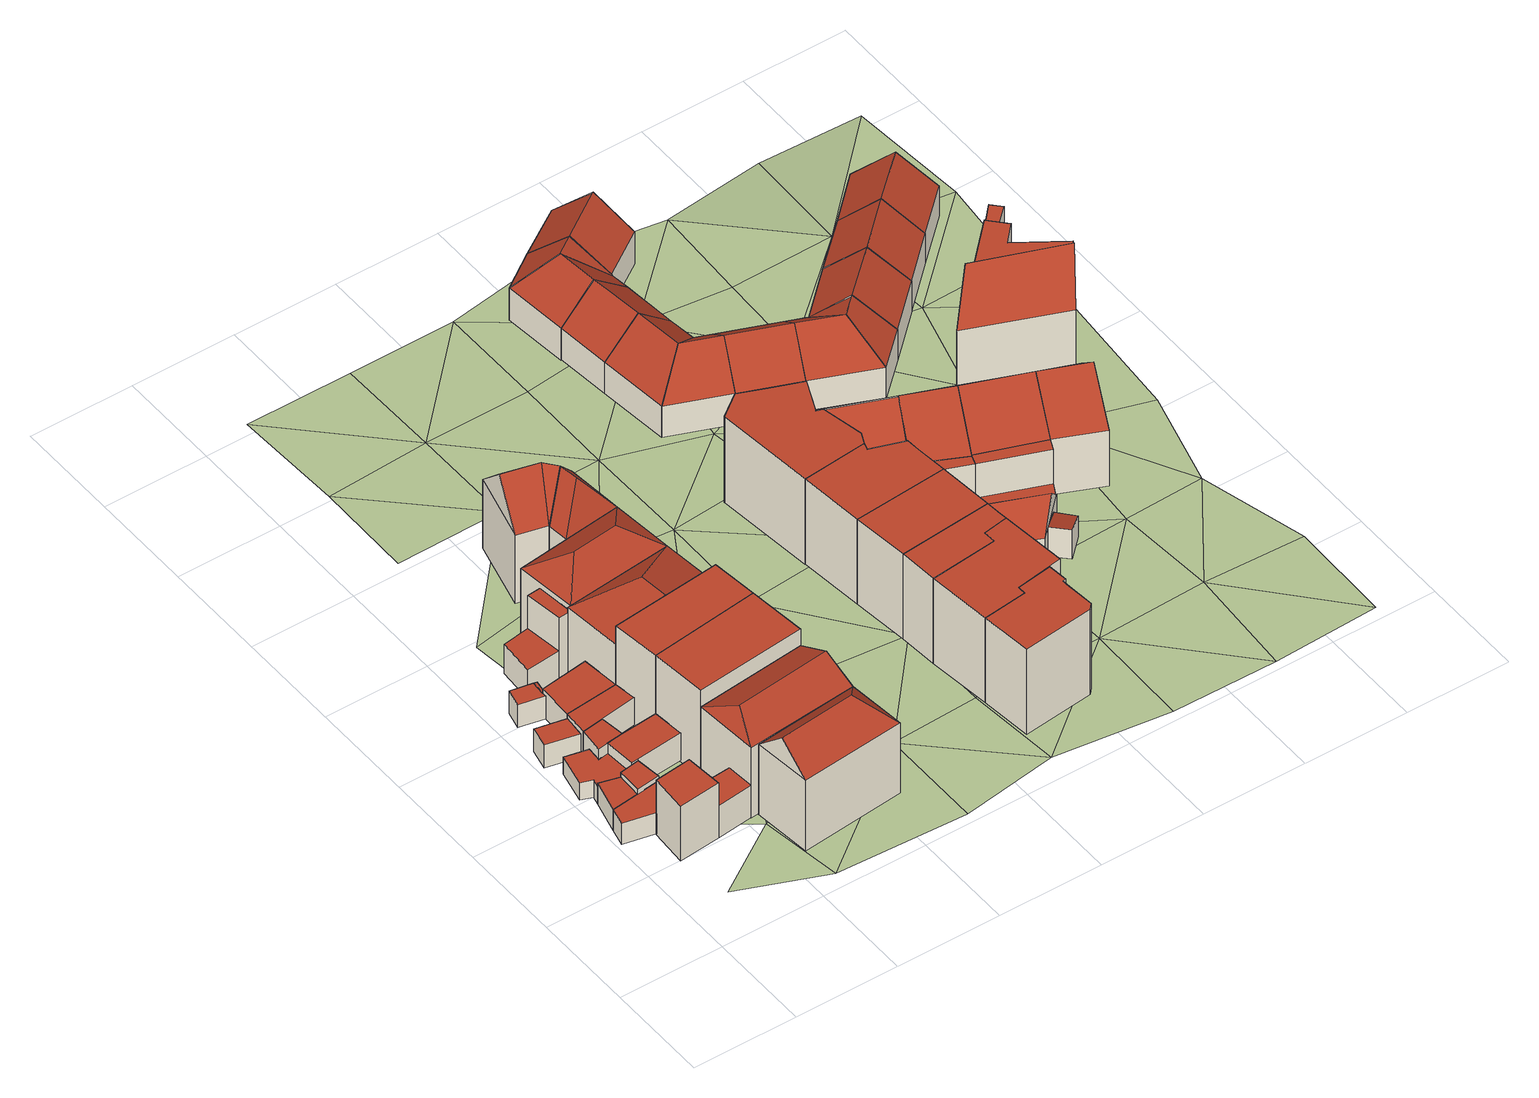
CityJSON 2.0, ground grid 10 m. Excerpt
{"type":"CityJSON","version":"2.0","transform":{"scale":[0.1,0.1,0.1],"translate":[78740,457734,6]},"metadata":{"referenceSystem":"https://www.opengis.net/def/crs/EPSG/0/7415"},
"CityObjects":{
"building1":{"type":"Building","children":["building1-1","building1-2","building1-3","building1-4"]},
"building1-1":{"type":"BuildingPart","attributes":{"roofType":"1000","RelativeEavesHeight":2.32,"RelativeRidgeHeight":2.32,"AbsoluteEavesHeight":8.74,"AbsoluteRidgeHeight":8.74},"parents":["building1"],"geometry":[{"type":"Solid","lod":"2","boundaries":[[[[0,1,2,3]],[[1,4,5,2]],[[4,6,7,5]],[[6,8,9,7]],[[8,10,11,9]],[[10,0,3,11]],[[10,8,6,4,1,0]],[[3,2,5,7,9,11]]]],"semantics":{"surfaces":[{"type":"WallSurface"},{"type":"RoofSurface","Direction":0,"Slope":90},{"type":"GroundSurface"}],"values":[[0,0,0,0,0,0,1,2]]}}]},
"building1-2":{"type":"BuildingPart","attributes":{"roofType":"1130","RelativeEavesHeight":7.73,"RelativeRidgeHeight":9.35,"AbsoluteEavesHeight":13.99,"AbsoluteRidgeHeight":15.62},"parents":["building1"],"geometry":[{"type":"Solid","lod":"2","boundaries":[[[[12,13,14,15]],[[13,16,17,14]],[[16,18,19,17]],[[18,12,15,19]],[[16,13,20]],[[12,18,21]],[[13,12,21,20]],[[18,16,20,21]],[[15,14,17,19]]]],"semantics":{"surfaces":[{"type":"WallSurface"},{"type":"RoofSurface","Direction":265.01,"Slope":41.23},{"type":"RoofSurface","Direction":174.28,"Slope":62.61},{"type":"RoofSurface","Direction":354.14,"Slope":62.61},{"type":"GroundSurface"}],"values":[[0,0,0,0,1,0,2,3,4]]}}]},
"building1-3":{"type":"BuildingPart","attributes":{"roofType":"1000","RelativeEavesHeight":5.95,"RelativeRidgeHeight":5.95,"AbsoluteEavesHeight":12.39,"AbsoluteRidgeHeight":12.39},"parents":["building1"],"geometry":[{"type":"Solid","lod":"2","boundaries":[[[[22,23,24,25]],[[23,26,3,24]],[[26,27,28,3]],[[27,22,25,28]],[[27,26,23,22]],[[25,24,3,28]]]],"semantics":{"surfaces":[{"type":"WallSurface"},{"type":"RoofSurface","Direction":0,"Slope":90},{"type":"GroundSurface"}],"values":[[0,0,0,0,1,2]]}}]},
"building1-4":{"type":"BuildingPart","attributes":{"roofType":"1000","RelativeEavesHeight":3.46,"RelativeRidgeHeight":3.46,"AbsoluteEavesHeight":9.88,"AbsoluteRidgeHeight":9.88},"parents":["building1"],"geometry":[{"type":"Solid","lod":"2","boundaries":[[[[29,30,25,31]],[[30,32,28,25]],[[32,33,34,28]],[[33,35,36,34]],[[35,37,38,36]],[[37,29,31,38]],[[37,35,33,32,30,29]],[[31,25,28,34,36,38]]]],"semantics":{"surfaces":[{"type":"WallSurface"},{"type":"RoofSurface","Direction":0,"Slope":90},{"type":"GroundSurface"}],"values":[[0,0,0,0,0,0,1,2]]}}]},
"building2":{"type":"Building","children":["building2-1","building2-2","building2-3","building2-4","building2-5"]},
"building2-1":{"type":"BuildingPart","attributes":{"roofType":"1000","RelativeEavesHeight":2.75,"RelativeRidgeHeight":2.75,"AbsoluteEavesHeight":9.16,"AbsoluteRidgeHeight":9.16},"parents":["building2"],"geometry":[{"type":"Solid","lod":"2","boundaries":[[[[39,40,41,42]],[[40,43,44,41]],[[43,45,9,44]],[[45,46,47,9]],[[46,39,42,47]],[[46,45,43,40,39]],[[42,41,44,9,47]]]],"semantics":{"surfaces":[{"type":"WallSurface"},{"type":"RoofSurface","Direction":128.74,"Slope":90},{"type":"GroundSurface"}],"values":[[0,0,0,0,0,1,2]]}}]},
"building2-2":{"type":"BuildingPart","attributes":{"roofType":"1000","RelativeEavesHeight":2.97,"RelativeRidgeHeight":2.97,"AbsoluteEavesHeight":9.36,"AbsoluteRidgeHeight":9.36},"parents":["building2"],"geometry":[{"type":"Solid","lod":"2","boundaries":[[[[48,49,50,51]],[[49,52,53,50]],[[52,54,44,53]],[[54,55,41,44]],[[55,56,57,41]],[[56,48,51,57]],[[56,55,54,52,49,48]],[[51,50,53,44,41,57]]]],"semantics":{"surfaces":[{"type":"WallSurface"},{"type":"RoofSurface","Direction":161.8,"Slope":90},{"type":"GroundSurface"}],"values":[[0,0,0,0,0,0,1,2]]}}]},
"building2-3":{"type":"BuildingPart","attributes":{"roofType":"1000","RelativeEavesHeight":9.49,"RelativeRidgeHeight":9.49,"AbsoluteEavesHeight":15.8,"AbsoluteRidgeHeight":15.8},"parents":["building2"],"geometry":[{"type":"Solid","lod":"2","boundaries":[[[[58,59,17,19]],[[59,60,61,17]],[[60,62,63,61]],[[62,58,19,63]],[[62,60,59,58]],[[19,17,61,63]]]],"semantics":{"surfaces":[{"type":"WallSurface"},{"type":"RoofSurface","Direction":0,"Slope":90},{"type":"GroundSurface"}],"values":[[0,0,0,0,1,2]]}}]},
"building2-4":{"type":"BuildingPart","attributes":{"roofType":"1000","RelativeEavesHeight":2.33,"RelativeRidgeHeight":2.33,"AbsoluteEavesHeight":8.74,"AbsoluteRidgeHeight":8.74},"parents":["building2"],"geometry":[{"type":"Solid","lod":"2","boundaries":[[[[64,65,47,42]],[[65,6,7,47]],[[6,66,67,7]],[[66,64,42,67]],[[66,6,65,64]],[[42,47,7,67]]]],"semantics":{"surfaces":[{"type":"WallSurface"},{"type":"RoofSurface","Direction":0,"Slope":90},{"type":"GroundSurface"}],"values":[[0,0,0,0,1,2]]}}]},
"building2-5":{"type":"BuildingPart","attributes":{"roofType":"1000","RelativeEavesHeight":1.96,"RelativeRidgeHeight":1.96,"AbsoluteEavesHeight":8.34,"AbsoluteRidgeHeight":8.34},"parents":["building2"],"geometry":[{"type":"Solid","lod":"2","boundaries":[[[[68,69,70,71]],[[69,72,73,70]],[[72,74,75,73]],[[74,76,77,75]],[[76,78,57,77]],[[78,79,41,57]],[[79,80,42,41]],[[80,81,67,42]],[[81,68,71,67]],[[81,80,79,78,76,74,72,69,68]],[[71,70,73,75,77,57,41,42,67]]]],"semantics":{"surfaces":[{"type":"WallSurface"},{"type":"RoofSurface","Direction":0,"Slope":90},{"type":"GroundSurface"}],"values":[[0,0,0,0,0,0,0,0,0,1,2]]}}]},
"building3":{"type":"Building","children":["building3-1","building3-2","building3-3","building3-4"]},
"building3-1":{"type":"BuildingPart","attributes":{"roofType":"1010","RelativeEavesHeight":2.99,"RelativeRidgeHeight":2.99,"AbsoluteEavesHeight":9.36,"AbsoluteRidgeHeight":9.36},"parents":["building3"],"geometry":[{"type":"Solid","lod":"2","boundaries":[[[[82,83,84,85]],[[83,86,87,84]],[[86,88,89,87]],[[88,82,85,89]],[[88,86,83,82]],[[85,84,87,89]]]],"semantics":{"surfaces":[{"type":"WallSurface"},{"type":"RoofSurface","Direction":0,"Slope":90},{"type":"GroundSurface"}],"values":[[0,0,0,0,1,2]]}}]},
"building3-2":{"type":"BuildingPart","attributes":{"roofType":"1000","RelativeEavesHeight":9.45,"RelativeRidgeHeight":9.45,"AbsoluteEavesHeight":15.8,"AbsoluteRidgeHeight":15.8},"parents":["building3"],"geometry":[{"type":"Solid","lod":"2","boundaries":[[[[62,60,50,90]],[[60,91,89,50]],[[91,92,93,89]],[[92,62,90,93]],[[92,91,60,62]],[[90,50,89,93]]]],"semantics":{"surfaces":[{"type":"WallSurface"},{"type":"RoofSurface","Direction":0,"Slope":90},{"type":"GroundSurface"}],"values":[[0,0,0,0,1,2]]}}]},
"building3-3":{"type":"BuildingPart","attributes":{"roofType":"1010","RelativeEavesHeight":2.5,"RelativeRidgeHeight":2.5,"AbsoluteEavesHeight":8.86,"AbsoluteRidgeHeight":8.86},"parents":["building3"],"geometry":[{"type":"Solid","lod":"2","boundaries":[[[[94,95,96,97]],[[95,98,99,96]],[[98,100,87,99]],[[100,94,97,87]],[[100,98,95,94]],[[97,96,99,87]]]],"semantics":{"surfaces":[{"type":"WallSurface"},{"type":"RoofSurface","Direction":156.83,"Slope":90},{"type":"GroundSurface"}],"values":[[0,0,0,0,1,2]]}}]},
"building3-4":{"type":"BuildingPart","attributes":{"roofType":"1000","RelativeEavesHeight":2.98,"RelativeRidgeHeight":2.98,"AbsoluteEavesHeight":9.36,"AbsoluteRidgeHeight":9.36},"parents":["building3"],"geometry":[{"type":"Solid","lod":"2","boundaries":[[[[101,48,51,102]],[[48,103,77,51]],[[103,83,84,77]],[[83,101,102,84]],[[83,103,48,101]],[[102,51,77,84]]]],"semantics":{"surfaces":[{"type":"WallSurface"},{"type":"RoofSurface","Direction":0,"Slope":90},{"type":"GroundSurface"}],"values":[[0,0,0,0,1,2]]}}]},
"building4":{"type":"Building","attributes":{"roofType":"1130","RelativeEavesHeight":7.73,"RelativeRidgeHeight":10.39,"AbsoluteEavesHeight":13.99,"AbsoluteRidgeHeight":16.66},"geometry":[{"type":"Solid","lod":"2","boundaries":[[[[104,12,15,105]],[[12,106,107,15]],[[106,108,109,107]],[[108,104,105,109]],[[106,12,110]],[[104,108,111]],[[12,104,111,110]],[[108,106,110,111]],[[105,15,107,109]]]],"semantics":{"surfaces":[{"type":"WallSurface"},{"type":"RoofSurface","Direction":84.08,"Slope":45},{"type":"RoofSurface","Direction":354.2,"Slope":46.96},{"type":"RoofSurface","Direction":174.06,"Slope":46.63},{"type":"GroundSurface"}],"values":[[0,0,0,0,1,0,2,3,4]]}}]},
"building5":{"type":"Building","children":["building5-1","building5-2","building5-3","building5-4"]},
"building5-1":{"type":"BuildingPart","attributes":{"roofType":"1010","RelativeEavesHeight":2.48,"RelativeRidgeHeight":2.48,"AbsoluteEavesHeight":8.86,"AbsoluteRidgeHeight":8.86},"parents":["building5"],"geometry":[{"type":"Solid","lod":"2","boundaries":[[[[112,113,114,115]],[[113,116,117,114]],[[116,118,119,117]],[[118,112,115,119]],[[118,116,113,112]],[[115,114,117,119]]]],"semantics":{"surfaces":[{"type":"WallSurface"},{"type":"RoofSurface","Direction":0,"Slope":90},{"type":"GroundSurface"}],"values":[[0,0,0,0,1,2]]}}]},
"building5-2":{"type":"BuildingPart","attributes":{"roofType":"1010","RelativeEavesHeight":2.5,"RelativeRidgeHeight":2.5,"AbsoluteEavesHeight":8.86,"AbsoluteRidgeHeight":8.86},"parents":["building5"],"geometry":[{"type":"Solid","lod":"2","boundaries":[[[[120,121,122,123]],[[121,124,125,122]],[[124,113,114,125]],[[113,120,123,114]],[[113,124,121,120]],[[123,122,125,114]]]],"semantics":{"surfaces":[{"type":"WallSurface"},{"type":"RoofSurface","Direction":0,"Slope":90},{"type":"GroundSurface"}],"values":[[0,0,0,0,1,2]]}}]},
"building5-3":{"type":"BuildingPart","attributes":{"roofType":"1130","RelativeEavesHeight":7.47,"RelativeRidgeHeight":9.43,"AbsoluteEavesHeight":13.84,"AbsoluteRidgeHeight":15.8},"parents":["building5"],"geometry":[{"type":"Solid","lod":"2","boundaries":[[[[126,127,128,89]],[[127,129,130,128]],[[129,131,93,130]],[[131,126,89,93]],[[129,127,132]],[[126,131,133]],[[127,126,133,132]],[[131,129,132,133]],[[89,128,130,93]]]],"semantics":{"surfaces":[{"type":"WallSurface"},{"type":"RoofSurface","Direction":354.08,"Slope":55.32},{"type":"RoofSurface","Direction":264.36,"Slope":69.89},{"type":"RoofSurface","Direction":84.14,"Slope":69.89},{"type":"GroundSurface"}],"values":[[0,0,0,0,1,0,2,3,4]]}}]},
"building5-4":{"type":"BuildingPart","attributes":{"roofType":"1010","RelativeEavesHeight":2.98,"RelativeRidgeHeight":2.98,"AbsoluteEavesHeight":9.36,"AbsoluteRidgeHeight":9.36},"parents":["building5"],"geometry":[{"type":"Solid","lod":"2","boundaries":[[[[88,86,87,89]],[[86,134,115,87]],[[134,135,136,115]],[[135,88,89,136]],[[135,134,86,88]],[[89,87,115,136]]]],"semantics":{"surfaces":[{"type":"WallSurface"},{"type":"RoofSurface","Direction":0,"Slope":90},{"type":"GroundSurface"}],"values":[[0,0,0,0,1,2]]}}]},
"building6":{"type":"Building","children":["building6-1","building6-2","building6-3"]},
"building6-1":{"type":"BuildingPart","attributes":{"roofType":"1000","RelativeEavesHeight":6.85,"RelativeRidgeHeight":6.85,"AbsoluteEavesHeight":13.24,"AbsoluteRidgeHeight":13.24},"parents":["building6"],"geometry":[{"type":"Solid","lod":"2","boundaries":[[[[137,138,139,140]],[[138,141,142,139]],[[141,143,144,142]],[[143,137,140,144]],[[143,141,138,137]],[[140,139,142,144]]]],"semantics":{"surfaces":[{"type":"WallSurface"},{"type":"RoofSurface","Direction":0,"Slope":90},{"type":"GroundSurface"}],"values":[[0,0,0,0,1,2]]}}]},
"building6-2":{"type":"BuildingPart","attributes":{"roofType":"1040","RelativeEavesHeight":7.46,"RelativeRidgeHeight":9.42,"AbsoluteEavesHeight":13.84,"AbsoluteRidgeHeight":15.8},"parents":["building6"],"geometry":[{"type":"Solid","lod":"2","boundaries":[[[[145,146,147,148]],[[146,129,130,147]],[[129,149,139,130]],[[149,145,148,139]],[[129,146,150]],[[145,149,151]],[[146,145,151,150]],[[149,129,150,151]],[[148,147,130,139]]]],"semantics":{"surfaces":[{"type":"WallSurface"},{"type":"RoofSurface","Direction":84.08,"Slope":56.49},{"type":"RoofSurface","Direction":263.94,"Slope":56.49},{"type":"RoofSurface","Direction":353.24,"Slope":56.49},{"type":"RoofSurface","Direction":174.06,"Slope":56.49},{"type":"GroundSurface"}],"values":[[0,0,0,0,1,2,3,4,5]]}}]},
"building6-3":{"type":"BuildingPart","attributes":{"roofType":"1000","RelativeEavesHeight":3.25,"RelativeRidgeHeight":3.25,"AbsoluteEavesHeight":9.64,"AbsoluteRidgeHeight":9.64},"parents":["building6"],"geometry":[{"type":"Solid","lod":"2","boundaries":[[[[152,153,154,142]],[[153,155,156,154]],[[155,157,144,156]],[[157,152,142,144]],[[157,155,153,152]],[[142,154,156,144]]]],"semantics":{"surfaces":[{"type":"WallSurface"},{"type":"RoofSurface","Direction":0,"Slope":90},{"type":"GroundSurface"}],"values":[[0,0,0,0,1,2]]}}]},
"building7":{"type":"Building","children":["building7-1","building7-2","building7-3"]},
"building7-1":{"type":"BuildingPart","attributes":{"roofType":"1030","RelativeEavesHeight":7.52,"RelativeRidgeHeight":11.05,"AbsoluteEavesHeight":13.84,"AbsoluteRidgeHeight":17.37},"parents":["building7"],"geometry":[{"type":"Solid","lod":"2","boundaries":[[[[158,159,160,161]],[[159,162,163,160]],[[162,164,165,163]],[[164,158,161,165]],[[162,159,166]],[[158,164,167]],[[159,158,167,166]],[[164,162,166,167]],[[161,160,163,165]]]],"semantics":{"surfaces":[{"type":"WallSurface"},{"type":"RoofSurface","Direction":193.7,"Slope":44.43},{"type":"RoofSurface","Direction":13.63,"Slope":44.42},{"type":"GroundSurface"}],"values":[[0,0,0,0,0,0,1,2,3]]}}]},
"building7-2":{"type":"BuildingPart","attributes":{"roofType":"1130","RelativeEavesHeight":7.48,"RelativeRidgeHeight":11.01,"AbsoluteEavesHeight":13.84,"AbsoluteRidgeHeight":17.37},"parents":["building7"],"geometry":[{"type":"Solid","lod":"2","boundaries":[[[[168,146,147,169]],[[146,170,171,147]],[[170,172,173,171]],[[172,168,169,173]],[[170,146,174]],[[168,172,175]],[[146,168,175,174]],[[172,170,174,175]],[[169,147,171,173]]]],"semantics":{"surfaces":[{"type":"WallSurface"},{"type":"RoofSurface","Direction":173.06,"Slope":28.63},{"type":"RoofSurface","Direction":84.69,"Slope":38.17},{"type":"RoofSurface","Direction":265.24,"Slope":38.02},{"type":"GroundSurface"}],"values":[[0,0,0,0,1,0,2,3,4]]}}]},
"building7-3":{"type":"BuildingPart","attributes":{"roofType":"1030","RelativeEavesHeight":7.5,"RelativeRidgeHeight":11.03,"AbsoluteEavesHeight":13.84,"AbsoluteRidgeHeight":17.37},"parents":["building7"],"geometry":[{"type":"Solid","lod":"2","boundaries":[[[[172,158,161,176]],[[158,164,165,161]],[[164,168,177,165]],[[168,172,176,177]],[[164,158,167]],[[172,168,175]],[[158,172,175,167]],[[168,164,167,175]],[[176,161,165,177]]]],"semantics":{"surfaces":[{"type":"WallSurface"},{"type":"RoofSurface","Direction":233.88,"Slope":42.71},{"type":"RoofSurface","Direction":49.59,"Slope":43.22},{"type":"GroundSurface"}],"values":[[0,0,0,0,0,0,1,2,3]]}}]},
"building8":{"type":"Building","attributes":{"roofType":"1000","RelativeEavesHeight":9.31,"RelativeRidgeHeight":9.31,"AbsoluteEavesHeight":15.61,"AbsoluteRidgeHeight":15.61},"geometry":[{"type":"Solid","lod":"2","boundaries":[[[[178,179,180,181]],[[179,182,183,180]],[[182,184,185,183]],[[184,186,187,185]],[[186,188,189,187]],[[188,190,191,189]],[[190,192,193,191]],[[192,194,195,193]],[[194,196,197,195]],[[196,178,181,197]],[[196,194,192,190,188,186,184,182,179,178]],[[181,180,183,185,187,189,191,193,195,197]]]],"semantics":{"surfaces":[{"type":"WallSurface"},{"type":"RoofSurface","Direction":21.16,"Slope":90},{"type":"GroundSurface"}],"values":[[0,0,0,0,0,0,0,0,0,0,1,2]]}}]},
"building9":{"type":"Building","children":["building9-1","building9-2","building9-3"]},
"building9-1":{"type":"BuildingPart","attributes":{"roofType":"1000","RelativeEavesHeight":9.32,"RelativeRidgeHeight":9.32,"AbsoluteEavesHeight":15.61,"AbsoluteRidgeHeight":15.61},"parents":["building9"],"geometry":[{"type":"Solid","lod":"2","boundaries":[[[[198,199,200,201]],[[199,188,189,200]],[[188,186,187,189]],[[186,184,185,187]],[[184,202,203,185]],[[202,204,205,203]],[[204,206,207,205]],[[206,198,201,207]],[[206,204,202,184,186,188,199,198]],[[201,200,189,187,185,203,205,207]]]],"semantics":{"surfaces":[{"type":"WallSurface"},{"type":"RoofSurface","Direction":0,"Slope":90},{"type":"GroundSurface"}],"values":[[0,0,0,0,0,0,0,0,1,2]]}}]},
"building9-2":{"type":"BuildingPart","attributes":{"roofType":"1000","RelativeEavesHeight":2.48,"RelativeRidgeHeight":2.48,"AbsoluteEavesHeight":8.85,"AbsoluteRidgeHeight":8.85},"parents":["building9"],"geometry":[{"type":"Solid","lod":"2","boundaries":[[[[208,209,210,211]],[[209,212,213,210]],[[212,214,215,213]],[[214,208,211,215]],[[214,212,209,208]],[[211,210,213,215]]]],"semantics":{"surfaces":[{"type":"WallSurface"},{"type":"RoofSurface","Direction":0,"Slope":90},{"type":"GroundSurface"}],"values":[[0,0,0,0,1,2]]}}]},
"building9-3":{"type":"BuildingPart","attributes":{"roofType":"1000","RelativeEavesHeight":2.3,"RelativeRidgeHeight":2.3,"AbsoluteEavesHeight":8.65,"AbsoluteRidgeHeight":8.65},"parents":["building9"],"geometry":[{"type":"Solid","lod":"2","boundaries":[[[[216,217,218,200]],[[217,219,220,218]],[[219,221,222,220]],[[221,216,200,222]],[[221,219,217,216]],[[200,218,220,222]]]],"semantics":{"surfaces":[{"type":"WallSurface"},{"type":"RoofSurface","Direction":0,"Slope":90},{"type":"GroundSurface"}],"values":[[0,0,0,0,1,2]]}}]},
"building10":{"type":"Building","children":["building10-1","building10-2"]},
"building10-1":{"type":"BuildingPart","attributes":{"roofType":"1000","RelativeEavesHeight":9.32,"RelativeRidgeHeight":9.32,"AbsoluteEavesHeight":15.61,"AbsoluteRidgeHeight":15.61},"parents":["building10"],"geometry":[{"type":"Solid","lod":"2","boundaries":[[[[223,198,201,224]],[[198,206,207,201]],[[206,204,205,207]],[[204,202,203,205]],[[202,225,226,203]],[[225,227,228,226]],[[227,223,224,228]],[[227,225,202,204,206,198,223]],[[224,201,207,205,203,226,228]]]],"semantics":{"surfaces":[{"type":"WallSurface"},{"type":"RoofSurface","Direction":152.05,"Slope":90},{"type":"GroundSurface"}],"values":[[0,0,0,0,0,0,0,1,2]]}}]},
"building10-2":{"type":"BuildingPart","attributes":{"roofType":"1000","RelativeEavesHeight":6.14,"RelativeRidgeHeight":6.14,"AbsoluteEavesHeight":12.51,"AbsoluteRidgeHeight":12.51},"parents":["building10"],"geometry":[{"type":"Solid","lod":"2","boundaries":[[[[229,230,231,232]],[[230,233,234,231]],[[233,229,232,234]],[[233,230,229]],[[232,231,234]]]],"semantics":{"surfaces":[{"type":"WallSurface"},{"type":"RoofSurface","Direction":0,"Slope":90},{"type":"GroundSurface"}],"values":[[0,0,0,1,2]]}}]},
"building11":{"type":"Building","attributes":{"roofType":"1000","RelativeEavesHeight":9.32,"RelativeRidgeHeight":9.32,"AbsoluteEavesHeight":15.61,"AbsoluteRidgeHeight":15.61},"geometry":[{"type":"Solid","lod":"2","boundaries":[[[[235,236,237,238]],[[236,239,240,237]],[[239,241,242,240]],[[241,243,244,242]],[[243,245,246,244]],[[245,247,248,246]],[[247,235,238,248]],[[247,245,243,241,239,236,235]],[[238,237,240,242,244,246,248]]]],"semantics":{"surfaces":[{"type":"WallSurface"},{"type":"RoofSurface","Direction":0,"Slope":90},{"type":"GroundSurface"}],"values":[[0,0,0,0,0,0,0,1,2]]}}]},
"building12":{"type":"Building","attributes":{"roofType":"1000","RelativeEavesHeight":9.36,"RelativeRidgeHeight":9.36,"AbsoluteEavesHeight":15.61,"AbsoluteRidgeHeight":15.61},"geometry":[{"type":"Solid","lod":"2","boundaries":[[[[249,250,251,252]],[[250,253,254,251]],[[253,241,255,254]],[[241,239,256,255]],[[239,257,258,256]],[[257,259,260,258]],[[259,261,262,260]],[[261,263,264,262]],[[263,265,266,264]],[[265,267,268,266]],[[267,249,252,268]],[[267,265,263,261,259,257,239,241,253,250,249]],[[252,251,254,255,256,258,260,262,264,266,268]]]],"semantics":{"surfaces":[{"type":"WallSurface"},{"type":"RoofSurface","Direction":85.69,"Slope":90},{"type":"GroundSurface"}],"values":[[0,0,0,0,0,0,0,0,0,0,0,1,2]]}}]},
"building13":{"type":"Building","children":["building13-1","building13-2","building13-3","building13-4"]},
"building13-1":{"type":"BuildingPart","attributes":{"roofType":"1000","RelativeEavesHeight":9.32,"RelativeRidgeHeight":9.32,"AbsoluteEavesHeight":15.61,"AbsoluteRidgeHeight":15.61},"parents":["building13"],"geometry":[{"type":"Solid","lod":"2","boundaries":[[[[227,225,226,228]],[[225,236,237,226]],[[236,235,238,237]],[[235,227,228,238]],[[235,236,225,227]],[[228,226,237,238]]]],"semantics":{"surfaces":[{"type":"WallSurface"},{"type":"RoofSurface","Direction":0,"Slope":90},{"type":"GroundSurface"}],"values":[[0,0,0,0,1,2]]}}]},
"building13-2":{"type":"BuildingPart","attributes":{"roofType":"1030","RelativeEavesHeight":2.87,"RelativeRidgeHeight":5.37,"AbsoluteEavesHeight":9.19,"AbsoluteRidgeHeight":11.7},"parents":["building13"],"geometry":[{"type":"Solid","lod":"2","boundaries":[[[[269,270,271,272]],[[270,273,274,271]],[[273,275,276,274]],[[275,269,272,276]],[[273,270,277]],[[269,275,278]],[[270,269,278,277]],[[275,273,277,278]],[[272,271,274,276]]]],"semantics":{"surfaces":[{"type":"WallSurface"},{"type":"RoofSurface","Direction":21.93,"Slope":42.43},{"type":"RoofSurface","Direction":203.48,"Slope":42.6},{"type":"GroundSurface"}],"values":[[0,0,0,0,0,0,1,2,3]]}}]},
"building13-3":{"type":"BuildingPart","attributes":{"roofType":"1010","RelativeEavesHeight":2.71,"RelativeRidgeHeight":3.17,"AbsoluteEavesHeight":9.04,"AbsoluteRidgeHeight":9.49},"parents":["building13"],"geometry":[{"type":"Solid","lod":"2","boundaries":[[[[279,280,281,282]],[[280,283,284,281]],[[283,285,286,284]],[[285,279,282,286]],[[285,283,280,279]],[[282,281,284,286]]]],"semantics":{"surfaces":[{"type":"WallSurface"},{"type":"RoofSurface","Direction":46.64,"Slope":71.15},{"type":"GroundSurface"}],"values":[[0,0,0,0,1,2]]}}]},
"building13-4":{"type":"BuildingPart","attributes":{"roofType":"1000","RelativeEavesHeight":3.43,"RelativeRidgeHeight":3.43,"AbsoluteEavesHeight":9.79,"AbsoluteRidgeHeight":9.79},"parents":["building13"],"geometry":[{"type":"Solid","lod":"2","boundaries":[[[[287,288,232,289]],[[288,290,234,232]],[[290,291,292,234]],[[291,293,294,292]],[[293,295,296,294]],[[295,287,289,296]],[[295,293,291,290,288,287]],[[289,232,234,292,294,296]]]],"semantics":{"surfaces":[{"type":"WallSurface"},{"type":"RoofSurface","Direction":270,"Slope":90},{"type":"GroundSurface"}],"values":[[0,0,0,0,0,0,1,2]]}}]},
"building14":{"type":"Building","children":["building14-1","building14-2"]},
"building14-1":{"type":"BuildingPart","attributes":{"roofType":"1030","RelativeEavesHeight":3.43,"RelativeRidgeHeight":6.55,"AbsoluteEavesHeight":9.72,"AbsoluteRidgeHeight":12.84},"parents":["building14"],"geometry":[{"type":"Solid","lod":"2","boundaries":[[[[297,298,299,300]],[[298,301,302,299]],[[301,303,304,302]],[[303,297,300,304]],[[301,298,305]],[[297,303,306]],[[298,297,306,305]],[[303,301,305,306]],[[300,299,302,304]]]],"semantics":{"surfaces":[{"type":"WallSurface"},{"type":"RoofSurface","Direction":264.15,"Slope":48.72},{"type":"RoofSurface","Direction":84.15,"Slope":48.72},{"type":"GroundSurface"}],"values":[[0,0,0,0,0,0,1,2,3]]}}]},
"building14-2":{"type":"BuildingPart","attributes":{"roofType":"1030","RelativeEavesHeight":3.43,"RelativeRidgeHeight":6.55,"AbsoluteEavesHeight":9.72,"AbsoluteRidgeHeight":12.84},"parents":["building14"],"geometry":[{"type":"Solid","lod":"2","boundaries":[[[[307,297,300,308]],[[297,303,304,300]],[[303,309,310,304]],[[309,307,308,310]],[[303,297,306]],[[307,309,311]],[[297,307,311,306]],[[309,303,306,311]],[[308,300,304,310]]]],"semantics":{"surfaces":[{"type":"WallSurface"},{"type":"RoofSurface","Direction":201.66,"Slope":48.69},{"type":"RoofSurface","Direction":21.71,"Slope":48.7},{"type":"GroundSurface"}],"values":[[0,0,0,0,0,0,1,2,3]]}}]},
"building15":{"type":"Building","children":["building15-1","building15-2","building15-3"]},
"building15-1":{"type":"BuildingPart","attributes":{"roofType":"1010","RelativeEavesHeight":7.69,"RelativeRidgeHeight":9.3,"AbsoluteEavesHeight":13.94,"AbsoluteRidgeHeight":15.55},"parents":["building15"],"geometry":[{"type":"Solid","lod":"2","boundaries":[[[[312,313,314,315]],[[313,249,316,314]],[[249,317,318,316]],[[317,312,315,318]],[[317,249,313,312]],[[315,314,316,318]]]],"semantics":{"surfaces":[{"type":"WallSurface"},{"type":"RoofSurface","Direction":21.63,"Slope":47.07},{"type":"GroundSurface"}],"values":[[0,0,0,0,1,2]]}}]},
"building15-2":{"type":"BuildingPart","attributes":{"roofType":"1000","RelativeEavesHeight":6,"RelativeRidgeHeight":6,"AbsoluteEavesHeight":12.33,"AbsoluteRidgeHeight":12.33},"parents":["building15"],"geometry":[{"type":"Solid","lod":"2","boundaries":[[[[319,320,321,322]],[[320,323,324,321]],[[323,325,326,324]],[[325,327,246,326]],[[327,328,244,246]],[[328,329,330,244]],[[329,319,322,330]],[[329,328,327,325,323,320,319]],[[322,321,324,326,246,244,330]]]],"semantics":{"surfaces":[{"type":"WallSurface"},{"type":"RoofSurface","Direction":0,"Slope":90},{"type":"GroundSurface"}],"values":[[0,0,0,0,0,0,0,1,2]]}}]},
"building15-3":{"type":"BuildingPart","attributes":{"roofType":"1010","RelativeEavesHeight":7.65,"RelativeRidgeHeight":9.26,"AbsoluteEavesHeight":13.94,"AbsoluteRidgeHeight":15.55},"parents":["building15"],"geometry":[{"type":"Solid","lod":"2","boundaries":[[[[313,319,322,314]],[[319,329,330,322]],[[329,250,331,330]],[[250,313,314,331]],[[250,329,319,313]],[[314,322,330,331]]]],"semantics":{"surfaces":[{"type":"WallSurface"},{"type":"RoofSurface","Direction":201.5,"Slope":46.43},{"type":"GroundSurface"}],"values":[[0,0,0,0,1,2]]}}]},
"building16":{"type":"Building","attributes":{"roofType":"1030","RelativeEavesHeight":3.42,"RelativeRidgeHeight":6.54,"AbsoluteEavesHeight":9.72,"AbsoluteRidgeHeight":12.84},"geometry":[{"type":"Solid","lod":"2","boundaries":[[[[298,332,333,299]],[[332,334,335,333]],[[334,301,302,335]],[[301,298,299,302]],[[334,332,336]],[[298,301,305]],[[332,298,305,336]],[[301,334,336,305]],[[299,333,335,302]]]],"semantics":{"surfaces":[{"type":"WallSurface"},{"type":"RoofSurface","Direction":264.15,"Slope":48.73},{"type":"RoofSurface","Direction":84.15,"Slope":48.73},{"type":"GroundSurface"}],"values":[[0,0,0,0,0,0,1,2,3]]}}]},
"building17":{"type":"Building","children":["building17-1","building17-2"]},
"building17-1":{"type":"BuildingPart","attributes":{"roofType":"1030","RelativeEavesHeight":3.57,"RelativeRidgeHeight":6.69,"AbsoluteEavesHeight":9.72,"AbsoluteRidgeHeight":12.84},"parents":["building17"],"geometry":[{"type":"Solid","lod":"2","boundaries":[[[[337,338,339,340]],[[338,341,342,339]],[[341,343,344,342]],[[343,337,340,344]],[[341,338,345]],[[337,343,346]],[[338,337,346,345]],[[343,341,345,346]],[[340,339,342,344]]]],"semantics":{"surfaces":[{"type":"WallSurface"},{"type":"RoofSurface","Direction":140.93,"Slope":49.69},{"type":"RoofSurface","Direction":325.74,"Slope":49.13},{"type":"GroundSurface"}],"values":[[0,0,0,0,0,0,1,2,3]]}}]},
"building17-2":{"type":"BuildingPart","attributes":{"roofType":"1030","RelativeEavesHeight":3.52,"RelativeRidgeHeight":6.64,"AbsoluteEavesHeight":9.72,"AbsoluteRidgeHeight":12.84},"parents":["building17"],"geometry":[{"type":"Solid","lod":"2","boundaries":[[[[338,334,347,339]],[[334,332,348,347]],[[332,341,342,348]],[[341,338,339,342]],[[332,334,336]],[[338,341,345]],[[334,338,345,336]],[[341,332,336,345]],[[339,347,348,342]]]],"semantics":{"surfaces":[{"type":"WallSurface"},{"type":"RoofSurface","Direction":84.15,"Slope":48.73},{"type":"RoofSurface","Direction":264.15,"Slope":48.73},{"type":"GroundSurface"}],"values":[[0,0,0,0,0,0,1,2,3]]}}]},
"building18":{"type":"Building","children":["building18-1","building18-2"]},
"building18-1":{"type":"BuildingPart","attributes":{"roofType":"1030","RelativeEavesHeight":6.07,"RelativeRidgeHeight":9.29,"AbsoluteEavesHeight":12.33,"AbsoluteRidgeHeight":15.55},"parents":["building18"],"geometry":[{"type":"Solid","lod":"2","boundaries":[[[[349,320,321,350]],[[320,312,315,321]],[[312,351,352,315]],[[351,349,350,352]],[[312,320,313]],[[349,351,353]],[[320,349,353,313]],[[351,312,313,353]],[[350,321,315,352]]]],"semantics":{"surfaces":[{"type":"WallSurface"},{"type":"RoofSurface","Direction":203.86,"Slope":55.12},{"type":"RoofSurface","Direction":21.66,"Slope":47.19},{"type":"GroundSurface"}],"values":[[0,0,0,0,0,0,1,2,3]]}}]},
"building18-2":{"type":"BuildingPart","attributes":{"roofType":"1000","RelativeEavesHeight":5.97,"RelativeRidgeHeight":5.97,"AbsoluteEavesHeight":12.33,"AbsoluteRidgeHeight":12.33},"parents":["building18"],"geometry":[{"type":"Solid","lod":"2","boundaries":[[[[354,355,356,357]],[[355,325,358,356]],[[325,323,359,358]],[[323,349,360,359]],[[349,354,357,360]],[[349,323,325,355,354]],[[357,356,358,359,360]]]],"semantics":{"surfaces":[{"type":"WallSurface"},{"type":"RoofSurface","Direction":0,"Slope":90},{"type":"GroundSurface"}],"values":[[0,0,0,0,0,1,2]]}}]},
"building19":{"type":"Building","attributes":{"roofType":"1030","RelativeEavesHeight":3.43,"RelativeRidgeHeight":6.55,"AbsoluteEavesHeight":9.72,"AbsoluteRidgeHeight":12.84},"geometry":[{"type":"Solid","lod":"2","boundaries":[[[[361,307,308,362]],[[307,309,310,308]],[[309,363,364,310]],[[363,361,362,364]],[[309,307,311]],[[361,363,365]],[[307,361,365,311]],[[363,309,311,365]],[[362,308,310,364]]]],"semantics":{"surfaces":[{"type":"WallSurface"},{"type":"RoofSurface","Direction":201.68,"Slope":48.66},{"type":"RoofSurface","Direction":21.73,"Slope":48.66},{"type":"GroundSurface"}],"values":[[0,0,0,0,0,0,1,2,3]]}}]},
"building20":{"type":"Building","attributes":{"roofType":"1030","RelativeEavesHeight":3.6,"RelativeRidgeHeight":6.72,"AbsoluteEavesHeight":9.72,"AbsoluteRidgeHeight":12.84},"geometry":[{"type":"Solid","lod":"2","boundaries":[[[[366,337,367,368]],[[337,343,369,367]],[[343,370,371,369]],[[370,366,368,371]],[[343,337,346]],[[366,370,372]],[[337,366,372,346]],[[370,343,346,372]],[[368,367,369,371]]]],"semantics":{"surfaces":[{"type":"WallSurface"},{"type":"RoofSurface","Direction":146.37,"Slope":48.75},{"type":"RoofSurface","Direction":326.37,"Slope":48.75},{"type":"GroundSurface"}],"values":[[0,0,0,0,0,0,1,2,3]]}}]},
"building21":{"type":"Building","children":["building21-1","building21-2","building21-3"]},
"building21-1":{"type":"BuildingPart","attributes":{"roofType":"1000","RelativeEavesHeight":6.03,"RelativeRidgeHeight":6.03,"AbsoluteEavesHeight":12.33,"AbsoluteRidgeHeight":12.33},"parents":["building21"],"geometry":[{"type":"Solid","lod":"2","boundaries":[[[[373,374,375,376]],[[374,354,377,375]],[[354,378,379,377]],[[378,373,376,379]],[[378,354,374,373]],[[376,375,377,379]]]],"semantics":{"surfaces":[{"type":"WallSurface"},{"type":"RoofSurface","Direction":0,"Slope":90},{"type":"GroundSurface"}],"values":[[0,0,0,0,1,2]]}}]},
"building21-2":{"type":"BuildingPart","attributes":{"roofType":"1030","RelativeEavesHeight":6.09,"RelativeRidgeHeight":9.3,"AbsoluteEavesHeight":12.33,"AbsoluteRidgeHeight":15.55},"parents":["building21"],"geometry":[{"type":"Solid","lod":"2","boundaries":[[[[351,380,381,382]],[[380,373,383,381]],[[373,378,384,383]],[[378,351,382,384]],[[373,380,385]],[[351,378,353]],[[380,351,353,385]],[[378,373,385,353]],[[382,381,383,384]]]],"semantics":{"surfaces":[{"type":"WallSurface"},{"type":"RoofSurface","Direction":21.6,"Slope":47.29},{"type":"RoofSurface","Direction":200.74,"Slope":54.63},{"type":"GroundSurface"}],"values":[[0,0,0,0,0,0,1,2,3]]}}]},
"building21-3":{"type":"BuildingPart","attributes":{"roofType":"1000","RelativeEavesHeight":2.32,"RelativeRidgeHeight":2.32,"AbsoluteEavesHeight":8.63,"AbsoluteRidgeHeight":8.63},"parents":["building21"],"geometry":[{"type":"Solid","lod":"2","boundaries":[[[[386,387,271,375]],[[387,388,389,271]],[[388,390,391,389]],[[390,386,375,391]],[[390,388,387,386]],[[375,271,389,391]]]],"semantics":{"surfaces":[{"type":"WallSurface"},{"type":"RoofSurface","Direction":0,"Slope":90},{"type":"GroundSurface"}],"values":[[0,0,0,0,1,2]]}}]},
"building22":{"type":"Building","children":["building22-1","building22-2"]},
"building22-1":{"type":"BuildingPart","attributes":{"roofType":"1030","RelativeEavesHeight":3.43,"RelativeRidgeHeight":6.55,"AbsoluteEavesHeight":9.72,"AbsoluteRidgeHeight":12.84},"parents":["building22"],"geometry":[{"type":"Solid","lod":"2","boundaries":[[[[392,393,394,395]],[[393,396,397,394]],[[396,398,399,397]],[[398,392,395,399]],[[396,393,400]],[[392,398,401]],[[393,392,401,400]],[[398,396,400,401]],[[395,394,397,399]]]],"semantics":{"surfaces":[{"type":"WallSurface"},{"type":"RoofSurface","Direction":138.35,"Slope":49.63},{"type":"RoofSurface","Direction":325.26,"Slope":50.36},{"type":"GroundSurface"}],"values":[[0,0,0,0,0,0,1,2,3]]}}]},
"building22-2":{"type":"BuildingPart","attributes":{"roofType":"1030","RelativeEavesHeight":3.43,"RelativeRidgeHeight":6.55,"AbsoluteEavesHeight":9.72,"AbsoluteRidgeHeight":12.84},"parents":["building22"],"geometry":[{"type":"Solid","lod":"2","boundaries":[[[[393,361,362,394]],[[361,363,364,362]],[[363,396,397,364]],[[396,393,394,397]],[[363,361,365]],[[393,396,400]],[[361,393,400,365]],[[396,363,365,400]],[[394,362,364,397]]]],"semantics":{"surfaces":[{"type":"WallSurface"},{"type":"RoofSurface","Direction":201.66,"Slope":48.63},{"type":"RoofSurface","Direction":21.7,"Slope":48.62},{"type":"GroundSurface"}],"values":[[0,0,0,0,0,0,1,2,3]]}}]},
"building23":{"type":"Building","attributes":{"roofType":"1030","RelativeEavesHeight":6.09,"RelativeRidgeHeight":9.31,"AbsoluteEavesHeight":12.33,"AbsoluteRidgeHeight":15.55},"geometry":[{"type":"Solid","lod":"2","boundaries":[[[[402,373,383,403]],[[373,380,381,383]],[[380,404,405,381]],[[404,402,403,405]],[[380,373,385]],[[402,404,406]],[[373,402,406,385]],[[404,380,385,406]],[[403,383,381,405]]]],"semantics":{"surfaces":[{"type":"WallSurface"},{"type":"RoofSurface","Direction":202.29,"Slope":54.46},{"type":"RoofSurface","Direction":21.48,"Slope":47.26},{"type":"GroundSurface"}],"values":[[0,0,0,0,0,0,1,2,3]]}}]},
"building24":{"type":"Building","attributes":{"roofType":"1030","RelativeEavesHeight":3.38,"RelativeRidgeHeight":6.5,"AbsoluteEavesHeight":9.72,"AbsoluteRidgeHeight":12.84},"geometry":[{"type":"Solid","lod":"2","boundaries":[[[[407,392,395,408]],[[392,398,399,395]],[[398,409,410,399]],[[409,407,408,410]],[[398,392,401]],[[407,409,411]],[[392,407,411,401]],[[409,398,401,411]],[[408,395,399,410]]]],"semantics":{"surfaces":[{"type":"WallSurface"},{"type":"RoofSurface","Direction":137.4,"Slope":49.1},{"type":"RoofSurface","Direction":317.36,"Slope":49.1},{"type":"GroundSurface"}],"values":[[0,0,0,0,0,0,1,2,3]]}}]},
"building25":{"type":"Building","attributes":{"roofType":"1030","RelativeEavesHeight":3.33,"RelativeRidgeHeight":6.45,"AbsoluteEavesHeight":9.72,"AbsoluteRidgeHeight":12.84},"geometry":[{"type":"Solid","lod":"2","boundaries":[[[[412,407,413,414]],[[407,409,415,413]],[[409,416,417,415]],[[416,412,414,417]],[[409,407,411]],[[412,416,418]],[[407,412,418,411]],[[416,409,411,418]],[[414,413,415,417]]]],"semantics":{"surfaces":[{"type":"WallSurface"},{"type":"RoofSurface","Direction":137.41,"Slope":49.13},{"type":"RoofSurface","Direction":317.37,"Slope":49.13},{"type":"GroundSurface"}],"values":[[0,0,0,0,0,0,1,2,3]]}}]},
"building26":{"type":"Building","children":["building26-1","building26-2","building26-3"]},
"building26-1":{"type":"BuildingPart","attributes":{"roofType":"1000","RelativeEavesHeight":6,"RelativeRidgeHeight":6,"AbsoluteEavesHeight":12.3,"AbsoluteRidgeHeight":12.3},"parents":["building26"],"geometry":[{"type":"Solid","lod":"2","boundaries":[[[[419,420,421,422]],[[420,423,424,421]],[[423,425,426,424]],[[425,427,428,426]],[[427,429,430,428]],[[429,419,422,430]],[[429,427,425,423,420,419]],[[422,421,424,426,428,430]]]],"semantics":{"surfaces":[{"type":"WallSurface"},{"type":"RoofSurface","Direction":0,"Slope":90},{"type":"GroundSurface"}],"values":[[0,0,0,0,0,0,1,2]]}}]},
"building26-2":{"type":"BuildingPart","attributes":{"roofType":"1030","RelativeEavesHeight":6.05,"RelativeRidgeHeight":9.87,"AbsoluteEavesHeight":12.3,"AbsoluteRidgeHeight":16.12},"parents":["building26"],"geometry":[{"type":"Solid","lod":"2","boundaries":[[[[431,432,433,434]],[[432,427,428,433]],[[427,425,426,428]],[[425,431,434,426]],[[427,432,435]],[[431,425,436]],[[432,431,436,435]],[[425,427,435,436]],[[434,433,428,426]]]],"semantics":{"surfaces":[{"type":"WallSurface"},{"type":"RoofSurface","Direction":201.34,"Slope":43.29},{"type":"RoofSurface","Direction":20.56,"Slope":43.16},{"type":"GroundSurface"}],"values":[[0,0,0,0,0,0,1,2,3]]}}]},
"building26-3":{"type":"BuildingPart","attributes":{"roofType":"1000","RelativeEavesHeight":5.69,"RelativeRidgeHeight":5.69,"AbsoluteEavesHeight":12,"AbsoluteRidgeHeight":12},"parents":["building26"],"geometry":[{"type":"Solid","lod":"2","boundaries":[[[[437,438,439,440]],[[438,441,442,439]],[[441,443,444,442]],[[443,445,446,444]],[[445,447,422,446]],[[447,448,430,422]],[[448,437,440,430]],[[448,447,445,443,441,438,437]],[[440,439,442,444,446,422,430]]]],"semantics":{"surfaces":[{"type":"WallSurface"},{"type":"RoofSurface","Direction":0,"Slope":90},{"type":"GroundSurface"}],"values":[[0,0,0,0,0,0,0,1,2]]}}]},
"building27":{"type":"Building","attributes":{"roofType":"1030","RelativeEavesHeight":3.35,"RelativeRidgeHeight":6.47,"AbsoluteEavesHeight":9.72,"AbsoluteRidgeHeight":12.84},"geometry":[{"type":"Solid","lod":"2","boundaries":[[[[449,412,414,450]],[[412,416,417,414]],[[416,451,452,417]],[[451,449,450,452]],[[416,412,418]],[[449,451,453]],[[412,449,453,418]],[[451,416,418,453]],[[450,414,417,452]]]],"semantics":{"surfaces":[{"type":"WallSurface"},{"type":"RoofSurface","Direction":137.4,"Slope":49.16},{"type":"RoofSurface","Direction":317.37,"Slope":49.16},{"type":"GroundSurface"}],"values":[[0,0,0,0,0,0,1,2,3]]}}]},
"terrain1":{"type":"TINRelief","geometry":[{"type":"CompositeSurface","lod":"2","boundaries":[[[454,455,456]],[[457,458,459]],[[458,456,459]],[[460,457,459]],[[456,455,461]],[[462,460,463]],[[455,464,461]],[[456,461,459]],[[460,459,465]],[[460,465,463]],[[466,467,468]],[[462,463,468]],[[469,466,470]],[[466,468,470]],[[461,471,459]],[[461,464,472]],[[465,459,473]],[[459,471,473]],[[469,470,474]],[[463,465,475]],[[471,461,476]],[[461,472,477]],[[465,473,475]],[[468,463,478]],[[461,477,476]],[[470,468,478]],[[473,471,476]],[[463,475,478]],[[474,470,479]],[[470,478,480]],[[475,473,481]],[[473,476,481]],[[477,472,482]],[[470,480,479]],[[478,475,483]],[[476,477,484]],[[472,485,482]],[[475,481,486]],[[475,486,483]],[[477,482,484]],[[481,476,487]],[[480,478,488]],[[476,484,487]],[[478,483,488]],[[479,480,488]],[[482,485,489]],[[486,481,490]],[[483,486,490]],[[481,487,490]],[[479,488,491]],[[484,482,492]],[[482,489,493]],[[488,483,494]],[[487,484,492]],[[483,490,494]],[[482,493,492]],[[490,487,495]],[[491,488,496]],[[488,494,497]],[[487,492,495]],[[493,489,498]],[[494,490,499]],[[488,497,496]],[[490,495,499]],[[492,493,500]],[[493,498,501]],[[495,492,500]],[[493,501,500]],[[497,494,502]],[[494,499,503]],[[496,497,502]],[[494,503,502]],[[495,500,504]],[[499,495,505]],[[503,499,505]],[[496,502,506]],[[495,504,505]],[[502,503,507]],[[503,505,508]],[[503,508,507]],[[506,502,509]],[[502,507,509]]]}]}
},
"vertices":[
[32,133,27],[32,134,27],[32,134,4],[32,133,4],[3,140,27],[3,140,4],[7,157,27],[7,157,4],[56,163,27],[56,163,4],[58,136,27],[58,136,4],
[212,115,80],[105,105,80],[105,105,3],[212,115,3],[100,167,80],[100,167,3],[206,178,80],[206,178,3],[116,137,96],[209,147,96],
[70,101,64],[30,97,64],[30,97,4],[70,101,4],[32,133,64],[67,137,64],[67,137,4],
[105,105,39],[70,101,39],[105,105,4],[67,137,39],[77,138,39],[77,138,4],[78,130,39],[78,130,4],[103,132,39],[103,132,4],
[34,184,32],[46,186,32],[46,186,4],[34,184,4],[53,187,32],[53,187,4],[56,163,32],[33,160,32],[33,160,4],
[60,218,34],[95,221,34],[95,221,4],[60,218,4],[98,191,34],[98,191,4],[53,187,34],[46,186,34],[44,216,34],[44,216,4],
[206,178,98],[100,167,98],[95,221,98],[95,221,3],[200,234,98],[200,234,3],
[34,184,27],[33,160,27],[15,189,27],[15,189,4],
[17,197,23],[6,201,23],[6,201,4],[17,197,4],[13,233,23],[13,233,4],[35,228,23],[35,228,4],[34,214,23],[34,214,4],[44,216,23],[46,186,23],[34,184,23],[15,189,23],
[92,246,34],[36,238,34],[36,238,4],[92,246,4],[38,262,34],[38,262,4],[89,267,34],[89,267,4],
[200,234,4],[89,267,98],[195,278,98],[195,278,4],
[36,241,29],[5,248,29],[5,248,4],[36,241,4],[9,268,29],[9,268,4],[38,262,29],
[57,241,34],[57,241,4],[34,214,34],
[112,105,80],[112,105,3],[218,59,80],[218,59,3],[118,49,80],[118,49,3],[189,85,107],[115,77,107],
[39,297,29],[40,311,29],[40,311,4],[39,297,4],[43,310,29],[43,310,4],[41,297,29],[41,297,4],
[39,293,29],[15,298,29],[15,298,4],[39,293,4],[19,315,29],[19,315,4],
[89,267,78],[83,324,78],[83,324,4],[189,335,78],[189,335,4],[195,278,78],[139,301,98],[142,273,98],
[39,297,34],[85,303,34],[85,303,4],
[82,360,72],[86,324,72],[86,324,4],[82,360,4],[74,323,72],[74,323,4],[69,359,72],[69,359,4],
[79,382,78],[183,395,78],[183,395,4],[79,382,4],[86,324,78],[157,361,98],[112,356,98],
[74,323,36],[41,320,36],[41,320,4],[43,355,36],[43,355,4],[69,359,36],
[126,409,78],[98,416,78],[98,416,3],[126,409,3],[115,483,78],[115,483,3],[159,473,78],[159,473,3],[107,450,114],[142,441,114],
[178,450,78],[178,450,4],[128,388,78],[128,388,4],[126,408,78],[126,408,4],[154,410,114],[152,429,114],
[126,408,3],[178,450,3],
[412,68,96],[407,63,96],[407,63,3],[412,68,3],[339,55,96],[339,55,3],[334,104,96],[334,104,3],[376,109,96],[376,109,3],[376,117,96],[376,117,3],[410,122,96],[410,122,3],[412,103,96],[412,103,3],[409,102,96],[409,102,3],[409,97,96],[409,97,3],
[415,188,96],[422,124,96],[422,124,3],[415,188,3],[327,165,96],[327,165,3],[392,172,96],[392,172,3],[391,184,96],[391,184,3],
[415,188,28],[432,190,28],[432,190,4],[415,188,4],[434,173,28],[434,173,4],[417,171,28],[417,171,4],
[422,124,26],[421,136,26],[421,136,3],[440,138,26],[440,138,3],[441,127,26],[441,127,3],
[414,197,96],[414,197,3],[324,202,96],[324,202,3],[413,210,96],[413,210,3],
[427,211,65],[414,197,65],[414,197,4],[427,211,4],[413,210,65],[413,210,4],
[408,263,96],[318,256,96],[318,256,3],[408,263,3],[312,318,96],[312,318,3],[374,324,96],[374,324,3],[372,317,96],[372,317,3],[404,306,96],[404,306,3],[405,293,96],[405,293,3],
[365,377,96],[371,375,96],[371,375,2],[365,377,2],[379,335,96],[379,335,2],[374,324,2],[312,318,2],[302,413,96],[302,413,2],[302,414,96],[302,414,2],[325,431,96],[325,431,2],[326,430,96],[326,430,2],[348,421,96],[348,421,2],[379,409,96],[379,409,2],
[435,268,32],[503,241,32],[503,241,3],[435,268,3],[466,205,32],[466,205,3],[419,227,32],[419,227,3],[485,223,57],[427,247,57],
[493,231,26],[506,216,26],[506,216,3],[493,231,3],[487,198,35],[487,198,3],[473,212,35],[473,212,3],
[434,219,38],[427,211,38],[434,219,4],[413,210,38],[410,245,38],[410,245,4],[428,251,38],[428,251,4],[419,227,38],[419,227,4],
[305,503,37],[298,571,37],[298,571,3],[305,503,3],[369,579,37],[369,579,3],[372,553,37],[372,553,3],[334,575,68],[339,528,68],
[361,481,37],[361,481,3],[387,547,37],[387,547,3],[374,514,68],
[441,384,63],[428,352,96],[428,352,3],[441,384,3],[365,377,3],[379,409,63],[379,409,3],
[415,321,63],[411,311,63],[411,311,3],[415,321,3],[420,307,63],[420,307,3],[419,299,63],[419,299,3],[404,306,63],[372,317,63],[379,335,63],[379,335,3],
[371,375,3],
[293,623,37],[293,623,3],[364,631,37],[364,631,3],[328,627,68],
[362,650,37],[362,648,37],[362,648,2],[362,650,2],[287,685,37],[287,685,2],[322,709,37],[322,709,2],[324,667,68],[342,679,68],
[364,631,2],[293,623,2],
[455,290,63],[455,290,3],[486,366,63],[486,366,3],[473,334,96],
[452,281,63],[417,295,63],[417,295,4],[452,281,4],[419,299,4],[420,307,4],[455,290,4],
[415,460,37],[415,460,3],[441,526,37],[441,526,3],[428,493,68],
[406,679,37],[362,650,1],[406,679,1],[322,709,1],[367,738,37],[367,738,1],[387,709,68],
[517,269,63],[512,258,63],[512,258,3],[517,269,3],[452,281,3],[456,291,63],[456,291,3],
[545,343,63],[545,343,2],[486,366,2],[517,269,2],[456,291,2],[533,311,96],
[512,258,26],[503,241,26],[449,262,26],[449,262,3],[456,280,26],[456,280,3],
[509,465,37],[476,435,37],[476,435,3],[509,465,3],[458,519,37],[458,519,3],[460,518,37],[460,518,3],[467,477,68],[484,492,68],
[561,250,63],[561,250,2],[589,326,63],[589,326,2],[577,293,96],
[551,504,37],[551,504,3],[502,557,37],[502,557,3],[526,530,68],
[592,542,37],[551,504,4],[592,542,4],[502,557,4],[544,595,37],[544,595,4],[568,569,68],
[638,489,63],[623,473,63],[623,473,3],[638,489,3],[666,444,63],[666,444,3],[663,440,63],[663,440,3],[586,468,63],[586,468,3],[623,505,63],[623,505,3],
[621,378,63],[530,414,63],[530,414,3],[621,378,3],[558,441,101],[642,409,101],
[626,507,60],[638,520,60],[638,520,3],[626,507,3],[647,511,60],[647,511,3],[632,497,60],[632,497,3],[639,491,60],[639,491,3],[638,489,60],[623,505,60],
[633,580,37],[633,580,4],[584,633,37],[584,633,4],[609,606,68],
[39,45,5],[121,13,4],[110,92,4],[33,226,4],[53,130,5],[199,249,4],[52,312,4],[248,110,2],[43,392,4],[181,416,4],[247,8,3],[192,312,4],[51,603,3],[50,508,3],[150,509,3],[48,710,1],[150,609,2],[250,211,3],[339,22,3],[250,309,2],[149,710,1],[250,411,3],[330,203,3],[331,113,3],[249,511,3],[250,710,1],[250,609,2],[360,317,3],[450,110,4],[341,482,3],[446,206,4],[449,8,3],[351,420,2],[441,275,4],[365,619,5],[549,7,3],[449,409,2],[341,724,1],[549,210,3],[556,115,3],[448,522,5],[559,336,2],[455,702,5],[451,609,5],[650,11,3],[536,409,2],[625,213,3],[652,111,3],[550,611,4],[560,502,4],[650,308,2],[659,437,3],[550,710,8],[660,595,4],[652,505,3],[650,709,5]
]}
